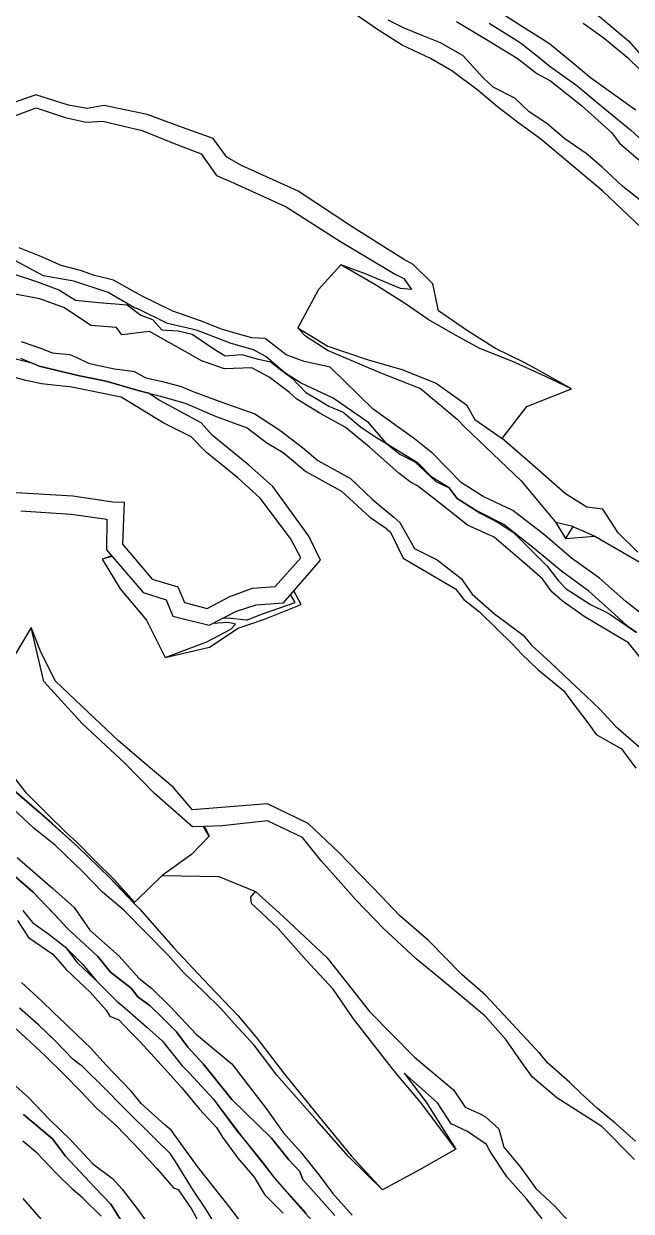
# Model space of a CAD drawing. Extents: x 102606 to 105048, y 81391 to 83586.
# Drawn here: x 102993.5 to 103200, y 82964 to 83367.5 of the extents above; entities that cross this region are included whole.
import ezdxf

# ---------------------------------------------------------------- set-up
doc = ezdxf.new("R2010")
doc.units = 0

msp = doc.modelspace()

# ---------------------------------------------------------------- linework, layer by layer
at = {"color": 32}
for points in [[(103203.748758, 83297.858447, 0), (103190.397759, 83310.63824, 0), (103175.589627, 83322.922696, 0), (103169.313436, 83328.284402, 0), (103161.365936, 83334.061347, 0), (103154.586232, 83339.286562, 0), (103147.995, 83344.779, 0), (103139.006562, 83351.474616, 0), (103131.756911, 83355.695605, 0), (103122.187447, 83360.24331, 0), (103114.065283, 83365.242871, 0), (103104.720894, 83371.802046, 0), (103092.147366, 83379.176799, 0), (103079.199015, 83385.36154, 0), (103052.177965, 83394.518304, 0)], [(103205.748, 83305.331, 0), (103197.104, 83312.137, 0), (103190.07, 83318.848, 0), (103184.736, 83323.345, 0), (103177.461, 83328.408, 0), (103171.376, 83333.532, 0), (103165.327, 83337.528, 0), (103160.407, 83342.225, 0), (103153.131, 83345.94, 0), (103149.737, 83349.046, 0), (103146.312, 83352.79, 0), (103142.792, 83356.644, 0), (103135.226, 83360.992, 0), (103128.968, 83363.532, 0), (103122.87, 83365.983, 0), (103117.416, 83368.661, 0)], [(103032.402835, 83242.836217, 0), (103021.610671, 83246.086627, 0), (103012.531765, 83247.856382, 0), (102998.817423, 83251.139606, 0), (102996.72003, 83252.018799, 0), (102986.694265, 83254.556256, 0)], [(103009.861242, 83244.04626, 0), (102999.618324, 83245.11546, 0), (102994.237982, 83246.281689, 0), (102985.123399, 83248.781185, 0)], [(102990.938586, 83208.223943, 0), (103010.276482, 83207.101251, 0), (103023.835955, 83204.987592, 0), (103027.671987, 83204.944793, 0), (103027.671987, 83204.944793, 0), (103027.083277, 83190.602634, 0), (103037.153744, 83178.800332, 0), (103045.935504, 83176.159088, 0), (103048.202713, 83170.827753, 0), (103055.901665, 83168.836259, 0), (103063.642536, 83172.818563, 0), (103071.317163, 83175.660879, 0), (103079.035193, 83176.296442, 0), (103087.702104, 83186.005291, 0), (103084.197978, 83192.625357, 0), (103073.849788, 83206.262339, 0), (103066.282428, 83213.204529, 0), (103055.607644, 83221.825922, 0), (103055.607644, 83221.825922, 0), (103050.411025, 83227.121148, 0), (103041.161429, 83231.713845, 0), (103041.161429, 83231.713845, 0), (103026.647692, 83240.588497, 0), (103009.861242, 83244.04626, 0)], [(102992.56974, 83201.968805, 0), (103009.611597, 83200.870845, 0), (103021.788544, 83199.135078, 0), (103021.788544, 83199.135078, 0), (103021.658219, 83188.728155, 0), (103034.160957, 83174.215228, 0), (103041.972017, 83171.734046, 0), (103044.255274, 83166.243669, 0), (103056.541253, 83163.098398, 0), (103065.805534, 83167.908107, 0), (103072.562431, 83170.050739, 0), (103081.788377, 83170.768715, 0), (103094.41376, 83185.189431, 0), (103090.491862, 83193.392894, 0), (103078.187735, 83210.213692, 0), (103070.007895, 83217.531307, 0), (103057.589011, 83227.674018, 0), (103057.589011, 83227.674018, 0), (103053.827329, 83231.828102, 0), (103039.524955, 83239.529946, 0), (103039.524955, 83239.529946, 0), (103035.946423, 83241.942451, 0), (103032.402835, 83242.836217, 0)], [(103023.448717, 83186.649781, 0), (103020.233, 83185.509, 0), (103026.327, 83175.491, 0), (103035.232, 83164.785, 0), (103041.658, 83152.146, 0), (103056.708597, 83155.633417, 0), (103066.378603, 83162.150754, 0)], [(103023.636863, 83186.431385, 0), (103020.233, 83185.509, 0)], [(103066.111822, 83162.019437, 0), (103075.374536, 83165.171342, 0), (103087.827699, 83170.151763, 0), (103085.287251, 83174.76513, 0)], [(103069.224451, 83164.849371, 0), (103074.735, 83166.931, 0), (103085.804, 83170.797, 0), (103084.177423, 83173.497484, 0)], [(103069.224451, 83164.849371, 0), (103062.976513, 83165.52512, 0), (103060.877733, 83165.349756, 0)], [(103041.658, 83152.146, 0), (103055.821, 83157.444, 0), (103063.939929, 83161.72311, 0), (103065.565, 83163.467, 0), (103063.083559, 83164.079285, 0), (103057.796619, 83163.750143, 0)], [(102993.289166, 83066.217924, 0), (102996.538, 83062.067, 0), (103002.029, 83058.085, 0), (103007.78, 83053.746, 0), (103011.602936, 83048.585923, 0), (103018.158643, 83042.408627, 0), (103025.155669, 83035.391695, 0), (103028.781201, 83032.349975, 0), (103035.293913, 83026.660242, 0), (103040.661982, 83021.78018, 0), (103041.945041, 83020.197742, 0), (103047.442948, 83013.451661, 0), (103049.92377, 83010.931745, 0), (103057.958381, 83002.231046, 0), (103066.161942, 82990.999303, 0), (103067.891912, 82989.037918, 0), (103078.929394, 82975.175444, 0), (103087.688534, 82965.015014, 0), (103097.733612, 82953.786975, 0)], [(102991.42, 83062.79, 0), (102995.12, 83057.01, 0), (103003.38, 83051.36, 0), (103007.96, 83046.18, 0), (103012.31, 83042.06, 0), (103016.12, 83038.46, 0), (103021.55, 83032.31, 0), (103022.86, 83030.33, 0), (103025.85, 83029.07, 0), (103030.15, 83024.49, 0), (103033.12, 83021.51, 0), (103041.46, 83012.36, 0), (103047.26, 83005.9, 0), (103053.18, 82998.8, 0), (103059.06, 82992.44, 0), (103061.12, 82989.19, 0), (103066.29, 82982.06, 0), (103071.84, 82975.53, 0), (103075.38, 82969.7, 0), (103081.72, 82963.34, 0)], [(103001.143399, 82959.369839, 0), (102993.404827, 82968.324324, 0)]]:
    msp.add_polyline3d(points, dxfattribs=at)
at = {"color": 3}
for points in [[(103201.540023, 83338.156171, 0), (103199.794, 83339.404, 0), (103186.206, 83349.095, 0), (103180.662, 83353.765, 0), (103172.213, 83360.637, 0), (103163.103, 83366.441, 0), (103155.812, 83371.078, 0)], [(103151.716655, 83367.694281, 0), (103161.671585, 83361.475805, 0), (103162.736504, 83360.81059, 0), (103167.604238, 83356.887265, 0), (103172.447036, 83352.950047, 0), (103181.544141, 83346.464689, 0), (103189.805233, 83339.59304, 0), (103199.745154, 83331.418143, 0), (103208.161944, 83323.692269, 0)], [(102990.322, 83282.4, 0), (102997.872, 83279.889, 0), (103005.437, 83277.011, 0), (103011.135, 83273.604, 0), (103019.04, 83272.736, 0), (103028.665, 83271.997, 0), (103033.39, 83268.486, 0), (103037.358, 83266.937, 0), (103040.424, 83263.529, 0), (103046.052, 83263.175, 0), (103050.834, 83261.997, 0), (103058.499, 83256.77, 0), (103062.027, 83254.584, 0), (103067.69, 83255.122, 0), (103072.774, 83253.66, 0), (103077.515, 83252.57, 0), (103080.437, 83250.21, 0), (103084.799, 83247.07, 0), (103089.469, 83242.195, 0), (103094.251, 83239.353, 0), (103097.23, 83237.557, 0), (103102.147, 83235.453, 0), (103107.972, 83230.506, 0), (103112.854, 83227.185, 0), (103116.807, 83224.874, 0), (103121.317, 83221.22, 0), (103126.435, 83218.573, 0), (103130.081, 83215.191, 0), (103133.635, 83211.971, 0), (103138.083, 83209.774, 0), (103140.821649, 83206.1618, 0), (103148.666, 83201.216, 0), (103154.775, 83198.011, 0), (103160.002, 83194.578, 0), (103165.046, 83189.505, 0), (103171.454, 83183.119, 0), (103175.298, 83178.218, 0), (103177.947, 83175.476, 0), (103186.206, 83170.165, 0), (103191.731306, 83167.433635, 0), (103192.698275, 83166.916498, 0), (103201.804989, 83160.684936, 0)], [(103204.114911, 83150.943808, 0), (103199.061071, 83157.111897, 0), (103183.973129, 83166.09095, 0), (103176.558928, 83171.348499, 0), (103173.033571, 83174.410895, 0), (103169.825979, 83178.816323, 0), (103162.93732, 83184.846405, 0), (103153.397949, 83193.009675, 0), (103144.313589, 83197.091958, 0), (103134.452537, 83204.966023, 0), (103127.351837, 83210.504156, 0), (103124.964302, 83211.770531, 0), (103121.027939, 83214.764131, 0), (103110.896516, 83223.750112, 0), (103102.836413, 83230.378473, 0), (103094.546946, 83234.912734, 0), (103086.370419, 83239.935709, 0), (103083.87598, 83242.221995, 0), (103076.973834, 83247.434595, 0), (103071.092082, 83250.559099, 0), (103061.784835, 83250.259397, 0), (103053.957536, 83252.971229, 0), (103050.241782, 83255.089031, 0), (103036.317303, 83262.910792, 0), (103036.317303, 83262.910792, 0), (103026.936576, 83261.819896, 0), (103025.051694, 83264.260606, 0), (103016.405025, 83264.993569, 0), (103007.356258, 83270.960248, 0), (102999.033222, 83274.021123, 0), (102988.154038, 83276.09152, 0)], [(102985.362658, 83111.106866, 0), (102998.768201, 83099.640181, 0), (103012.066432, 83087.698016, 0), (103022.814339, 83077.330212, 0), (103030.96761, 83068.72108, 0), (103031.220435, 83068.995667, 0), (103032.211, 83069.933, 0), (103040.585, 83078.064, 0), (103059.811955, 83077.783089, 0), (103072.301118, 83072.673759, 0), (103081.681163, 83064.148557, 0), (103096.645474, 83050.146562, 0), (103111.061924, 83031.856469, 0), (103126.335886, 83016.332168, 0), (103139.63362, 83005.258877, 0), (103143.609674, 82999.366969, 0), (103148.625081, 82997.130111, 0), (103150.526657, 82996.094636, 0), (103155.041398, 82992.002269, 0), (103156.734324, 82985.778785, 0), (103162.333566, 82978.977116, 0), (103167.575587, 82971.751433, 0), (103174.08564, 82965.702891, 0), (103179.646547, 82959.567278, 0)], [(103169.780674, 82961.450821, 0), (103164.462766, 82968.167593, 0), (103157.871381, 82975.527008, 0), (103152.084698, 82984.287285, 0), (103150.787, 82986.72, 0), (103144.34188, 82991.126719, 0), (103138.845641, 82993.691826, 0), (103134.172075, 83000.868648, 0), (103122.859207, 83010.951826, 0), (103122.859207, 83010.951826, 0), (103130.3448, 83001.057231, 0), (103140.427, 82985.084, 0), (103128.062, 82978.123, 0), (103115.421, 82971.294, 0), (103103.944, 82982.598, 0), (103093.052, 82994.906, 0), (103079.433, 83010.332, 0), (103077.200819, 83013.447728, 0), (103071.854614, 83020.384368, 0), (103065.041788, 83027.792219, 0), (103060.522, 83032.895, 0), (103054.496, 83038.738, 0), (103047.961, 83044.976, 0), (103042.625, 83050.959, 0), (103027.657, 83066.179, 0), (103020.309, 83072.414, 0), (103013.783, 83079.184, 0), (103004.288, 83088.22, 0), (102996.927, 83094.159, 0), (102988.378, 83102.229, 0)], [(103121.0776, 83009.821093, 0), (103118.582792, 83012.79654, 0), (103105.606791, 83029.415514, 0), (103098.707415, 83039.441737, 0), (103089.58392, 83049.25123, 0), (103079.977521, 83060.055503, 0), (103072.298351, 83067.287961, 0), (103070.986836, 83068.523182, 0), (103070.736773, 83070.666642, 0), (103072.301118, 83072.673759, 0)], [(103030.96761, 83068.72108, 0), (103032.969143, 83066.607639, 0), (103044.4124, 83053.584451, 0), (103054.402639, 83042.938753, 0), (103066.440957, 83030.379935, 0), (103072.888878, 83022.660166, 0), (103082.193154, 83010.627892, 0), (103092.331273, 82997.958481, 0), (103104.800219, 82982.83193, 0), (103115.421, 82971.294, 0)], [(103058.647, 82959.61, 0), (103055.059, 82965.305, 0), (103051.142, 82971.187, 0), (103045.169744, 82980.91983, 0), (103043.341484, 82983.584849, 0), (103038.578, 82988.213, 0), (103027.616456, 82999.170933, 0), (103020.635253, 83006.140551, 0), (103013.489061, 83013.18598, 0), (103010.234307, 83015.617119, 0), (103004.535221, 83021.574367, 0), (102998.654216, 83027.265344, 0), (102992.141171, 83033.003265, 0)], [(102986.975, 83029.443, 0), (102994.189, 83023.071, 0), (103000.964, 83016.651, 0), (103007.197, 83010.563, 0), (103012.955, 83004.646, 0), (103018.319, 82999.02, 0), (103025.083, 82992.988, 0), (103033.147, 82984.606, 0), (103038.677, 82978.624, 0), (103044.438, 82971.909, 0), (103046.013872, 82971.345108, 0), (103050.671289, 82964.555043, 0), (103054.00038, 82958.477617, 0)], [(103140.427, 82985.084, 0), (103128.413295, 83001.072133, 0), (103121.0776, 83009.821093, 0)]]:
    msp.add_polyline3d(points, dxfattribs=at)
at = {"color": 5}
for points in [[(103188.575511, 83370.526506, 0), (103199.034064, 83361.664994, 0), (103206.328723, 83353.442438, 0)], [(103206.325859, 83348.683673, 0), (103199.144311, 83355.540382, 0), (103190.325443, 83362.855669, 0), (103183.624593, 83367.576358, 0)], [(103203.979, 83166.608, 0), (103198.200991, 83171.210458, 0), (103189.17515, 83179.115082, 0), (103179.738265, 83185.942752, 0), (103170.667095, 83193.741734, 0), (103159.733614, 83202.083972, 0), (103149.741808, 83206.845317, 0), (103142.279686, 83211.520321, 0), (103132.564, 83221.49, 0), (103126.321, 83226.442, 0), (103112.276, 83236.556, 0), (103097.741, 83250.763, 0), (103088.829, 83252.763, 0), (103082.708, 83255.015, 0), (103075.624, 83260.489, 0), (103071.029, 83260.748, 0), (103065.452, 83262.395, 0), (103060.759, 83263.68, 0), (103053.566, 83266.504, 0), (103044.248757, 83269.768512, 0), (103033.534616, 83275.042659, 0), (103024.078256, 83280.374623, 0), (103017.571, 83281.881, 0), (103012.847, 83283.673, 0), (103006.211, 83285.356, 0), (102999.336, 83288.406, 0), (102992.013, 83291.349, 0)], [(103201.804989, 83160.684936, 0), (103198.893615, 83162.677137, 0), (103194.274473, 83166.885231, 0), (103185.60706, 83174.726065, 0), (103176.294353, 83181.51348, 0), (103167.013581, 83189.203973, 0), (103156.670494, 83197.293836, 0), (103147.096558, 83202.20659, 0), (103140.821649, 83206.1618, 0), (103138.083, 83209.774, 0), (103132.596, 83213.153, 0), (103132.000927, 83213.654701, 0), (103127.615023, 83218.214613, 0), (103117.359398, 83224.426448, 0), (103116.940708, 83224.76567, 0), (103110.85269, 83231.862564, 0), (103098.760699, 83240.312113, 0), (103087.875566, 83245.380334, 0), (103082.986918, 83248.374433, 0), (103081.564925, 83249.39806, 0), (103075.825581, 83254.389367, 0), (103071.599043, 83256.718134, 0), (103064.09578, 83258.853081, 0), (103052.281223, 83263.381256, 0), (103042.411858, 83265.657538, 0), (103032.37712, 83270.654969, 0), (103031.172399, 83270.974371, 0), (103022.200476, 83276.183841, 0), (103010.536392, 83280.018918, 0), (103000.303593, 83281.792718, 0), (102990.509286, 83287.01407, 0)], [(102991.332994, 83084.21303, 0), (103003.388566, 83073.64864, 0), (103010.676187, 83067.145423, 0), (103013.495515, 83063.146875, 0), (103016.054135, 83059.518078, 0), (103025.960637, 83050.697109, 0), (103032.64102, 83043.134127, 0), (103037.084036, 83039.679724, 0), (103043.227499, 83033.702863, 0), (103052.204767, 83024.089911, 0), (103058.411105, 83018.931926, 0), (103064.28552, 83014.055141, 0), (103067.225512, 83010.287375, 0), (103075.89366, 82998.884569, 0), (103081.663826, 82990.711439, 0), (103087.572688, 82984.151088, 0), (103093.914357, 82976.199729, 0), (103098.426698, 82970.096887, 0), (103105.123536, 82962.697605, 0)], [(102989.848, 83078.374, 0), (102996.741, 83072.428, 0), (103005.974, 83062.748, 0), (103008.55, 83059.914, 0), (103012.926, 83055.903, 0), (103018.764, 83050.59, 0), (103023.046, 83045.241, 0), (103030.048, 83039.748, 0), (103032.319, 83036.876, 0), (103036.502, 83033.787, 0), (103040.87, 83029.623, 0), (103045.417, 83024.94, 0), (103049.35, 83019.766, 0), (103054.523, 83014.092, 0), (103064.306506, 83002.020758, 0), (103077.698466, 82988.842147, 0), (103083.669822, 82981.474514, 0), (103087.358741, 82977.484978, 0), (103088.445537, 82974.746865, 0), (103099.232428, 82962.563457, 0)], [(102987.58497, 83009.418379, 0), (102995.111064, 83002.611972, 0), (103002.219395, 82995.324664, 0), (103009.626873, 82988.083635, 0), (103017.036784, 82980.131436, 0), (103023.667358, 82975.087368, 0), (103026.994375, 82971.454233, 0), (103031.849779, 82965.170485, 0), (103038.519154, 82956.028163, 0)], [(103027.391988, 82959.694978, 0), (103023.138532, 82966.371785, 0), (103017.58117, 82972.138201, 0), (103007.685443, 82982.758742, 0), (103003.345514, 82988.606013, 0), (102993.451037, 82996.872395, 0)]]:
    msp.add_polyline3d(points, dxfattribs=at)
at = {"color": 40}
for points in [[(103140.648036, 83368.23369, 0), (103150.797586, 83362.110235, 0), (103161.204193, 83355.799405, 0), (103167.945115, 83350.514939, 0), (103172.545311, 83348.031206, 0), (103183.128753, 83339.684798, 0), (103193.344192, 83330.562684, 0), (103196.057306, 83326.926738, 0), (103206.287812, 83318.044315, 0)], [(103151.716655, 83367.694281, 0), (103161.671585, 83361.475805, 0), (103162.736504, 83360.81059, 0), (103167.604238, 83356.887265, 0), (103172.447036, 83352.950047, 0), (103181.544141, 83346.464689, 0), (103189.805233, 83339.59304, 0), (103199.745154, 83331.418143, 0), (103208.161944, 83323.692269, 0)], [(102992.623, 83259.533, 0), (102999.633, 83257.148, 0), (103003.242021, 83255.65082, 0), (103009.147989, 83255.066047, 0), (103011.384, 83254.139, 0), (103015.552, 83252.143, 0), (103019.031, 83251.381, 0), (103024.429813, 83250.170687, 0), (103030.645283, 83249.38984, 0), (103031.050294, 83249.294169, 0), (103035.00063, 83247.143235, 0), (103040.687, 83245.971, 0), (103047.070455, 83244.220675, 0), (103050.78, 83242.68, 0), (103060.876148, 83238.886973, 0), (103072.098914, 83234.906454, 0), (103080.584315, 83229.363024, 0), (103088.3084, 83223.488735, 0), (103093.490619, 83219.128842, 0), (103104.579859, 83212.940972, 0), (103111.981228, 83205.944239, 0), (103119.275038, 83199.772397, 0), (103121.373082, 83198.037785, 0), (103126.316489, 83189.134201, 0), (103134.008798, 83185.270966, 0), (103142.189465, 83179.021619, 0), (103145.974296, 83173.712004, 0), (103153.484282, 83167.011352, 0), (103163.243868, 83159.742603, 0), (103166.164477, 83156.316583, 0), (103172.630492, 83150.330338, 0), (103179.217107, 83144.104771, 0), (103184.575369, 83139.075939, 0), (103189.284174, 83134.546476, 0), (103194.652149, 83128.77411, 0), (103206.01, 83118.918, 0)], [(102992.45935, 83253.804807, 0), (102996.72003, 83252.018799, 0), (102998.817423, 83251.139606, 0), (103012.531765, 83247.856382, 0), (103021.610671, 83246.086627, 0), (103032.402835, 83242.836217, 0), (103035.946423, 83241.942451, 0), (103040.02276, 83240.914316, 0), (103048.444633, 83238.603929, 0), (103058.93466, 83233.994648, 0), (103069.53558, 83230.226053, 0), (103076.191864, 83225.054234, 0), (103081.72731, 83221.810501, 0), (103089.44926, 83215.295269, 0), (103101.498649, 83208.665386, 0), (103111.128109, 83199.768291, 0), (103116.487658, 83196.175694, 0), (103118.169867, 83194.676086, 0), (103122.533894, 83185.856914, 0), (103140.322566, 83175.457393, 0), (103143.140892, 83171.812414, 0), (103148.460942, 83167.617659, 0), (103159.768277, 83156.582106, 0), (103162.748424, 83153.42554, 0), (103168.297211, 83148.024406, 0), (103177.026017, 83140.943808, 0), (103179.533224, 83137.524268, 0), (103185.599689, 83129.517031, 0), (103188.088145, 83126.033193, 0), (103196.721765, 83121.165951, 0), (103201.552626, 83114.590324, 0)], [(103201.468748, 82987.830506, 0), (103194.451224, 82994.083858, 0), (103188.586134, 82998.956417, 0), (103183.230983, 83003.810254, 0), (103179.159221, 83007.710573, 0), (103171.515733, 83014.39118, 0), (103168.693146, 83017.911469, 0), (103168.942763, 83017.644364, 0), (103150.513666, 83037.364564, 0), (103142.415569, 83044.420223, 0), (103131.069078, 83056.035688, 0), (103121.230117, 83064.501815, 0), (103115.256307, 83070.835504, 0), (103100.616502, 83085.850582, 0), (103090.233635, 83095.731781, 0), (103076.358374, 83102.37337, 0), (103066.398579, 83101.588791, 0), (103050.90604, 83100.431061, 0), (103044.313932, 83108.030822, 0), (103035.113492, 83115.80818, 0), (103025.724875, 83123.883171, 0), (103015.548999, 83133.428492, 0), (103004.231883, 83144.194809, 0), (102999.227342, 83154.349507, 0), (102996.087, 83162.353, 0), (102989.728879, 83151.706196, 0)], [(103054.653721, 83094.749976, 0), (103050.897475, 83094.633862, 0), (103038.040376, 83105.981616, 0), (103027.944856, 83116.250772, 0), (103013.409564, 83129.756394, 0), (103000.345117, 83143.942388, 0), (102996.087, 83162.353, 0)], [(103031.220435, 83068.995667, 0), (103024.441325, 83076.593212, 0), (103017.740772, 83083.175001, 0), (103011.634045, 83089.392651, 0), (103008.342615, 83092.385126, 0), (103001.323437, 83099.208908, 0), (102994.469225, 83106.029297, 0), (102988.675179, 83113.486825, 0), (102977.291986, 83124.570886, 0), (102967.161125, 83135.738402, 0)], [(103201.167, 82981.632, 0), (103190.04, 82992.753, 0), (103174.687431, 83002.535646, 0), (103166.441605, 83009.527941, 0), (103163.43295, 83013.693814, 0), (103157.358, 83022.361, 0), (103150.231, 83030.4, 0), (103143.357, 83036.128, 0), (103135.068, 83043.047, 0), (103126.869, 83049.787, 0), (103115.667, 83060.189, 0), (103106.457, 83069.752, 0), (103101.341, 83075.611, 0), (103094.665, 83083.043, 0), (103088.274284, 83091.013717, 0), (103076.40642, 83096.687988, 0), (103060.932127, 83094.944055, 0), (103055.001461, 83094.760725, 0), (103056.551, 83091.434, 0), (103050.549, 83085.154, 0), (103040.585, 83078.064, 0), (103032.211, 83069.933, 0), (103031.220435, 83068.995667, 0), (103022.814339, 83077.330212, 0), (103012.066432, 83087.698016, 0), (103003.273231, 83095.594544, 0), (102998.768201, 83099.640181, 0), (102985.362658, 83111.106866, 0)], [(103056.551, 83091.434, 0), (103054.653721, 83094.749976, 0)], [(103070.375827, 82956.336243, 0), (103063.343688, 82965.620457, 0), (103052.911408, 82978.780938, 0), (103043.676667, 82991.501583, 0), (103041.601324, 82993.205489, 0), (103033.460158, 83000.572742, 0), (103030.151322, 83004.654364, 0), (103021.603948, 83013.673396, 0), (103016.260564, 83019.466545, 0), (103011.575167, 83023.95251, 0), (103007.738118, 83027.626237, 0), (103003.619183, 83031.56985, 0), (102999.660802, 83035.408583, 0), (102992.814295, 83041.686211, 0)], [(103058.647, 82959.61, 0), (103055.059, 82965.305, 0), (103051.142, 82971.187, 0), (103045.169744, 82980.91983, 0), (103043.341484, 82983.584849, 0), (103038.578, 82988.213, 0), (103027.616456, 82999.170932, 0), (103020.635253, 83006.140551, 0), (103013.489061, 83013.18598, 0), (103011.794648, 83014.451622, 0), (103010.234307, 83015.617119, 0), (103004.535221, 83021.574367, 0), (103003.643282, 83022.437485, 0), (102998.654216, 83027.265344, 0), (102992.141171, 83033.003265, 0)]]:
    msp.add_polyline3d(points, dxfattribs=at)
at = {"color": 6}
for points in [[(103202.28847, 83187.889871, 0), (103195.570031, 83194.458569, 0), (103190.375474, 83202.542922, 0), (103184.957909, 83203.225837, 0), (103177.693977, 83207.698166, 0), (103167.306134, 83216.802199, 0), (103156.093, 83226.561, 0), (103164.508, 83237.429, 0), (103179.744, 83243.445, 0), (103167.813, 83250.148, 0), (103163.669, 83252.428, 0), (103153.827, 83257.167, 0), (103144.003, 83263.335, 0), (103134.484665, 83269.890888, 0), (103132.621247, 83279.119679, 0), (103125.89788, 83285.662201, 0), (103122.598328, 83287.481993, 0), (103105.146853, 83298.459187, 0), (103086.784898, 83310.580442, 0), (103067.552845, 83319.255638, 0), (103062.516444, 83322.120619, 0), (103062.516444, 83322.120619, 0), (103057.979058, 83328.533991, 0), (103046.269907, 83332.652636, 0), (103035.531281, 83336.609705, 0), (103020.912875, 83339.678379, 0), (103015.086842, 83338.697259, 0), (103008.813785, 83339.792166, 0), (102997.632349, 83343.330546, 0), (102986.765869, 83339.463347, 0)], [(102985.995083, 83334.46405, 0), (102997.72219, 83338.916328, 0), (103007.65592, 83335.600704, 0), (103014.73519, 83334.040692, 0), (103020.458998, 83334.419865, 0), (103033.776022, 83331.184287, 0), (103044.0509, 83326.991373, 0), (103053.896119, 83323.289308, 0), (103059.052284, 83315.872415, 0), (103059.052284, 83315.872415, 0), (103063.861517, 83313.871488, 0), (103082.772054, 83305.215896, 0), (103101.215398, 83293.529436, 0), (103119.833061, 83282.382275, 0), (103122.738813, 83280.96342, 0), (103125.337117, 83277.15496, 0), (103121.582707, 83277.570332, 0), (103109.396545, 83282.578444, 0), (103101.286, 83285.613, 0), (103093.754, 83277.177, 0), (103086.653, 83264.177, 0), (103088.928133, 83261.702777, 0), (103096.95814, 83256.402019, 0), (103114.591043, 83248.947828, 0), (103128.386614, 83243.560564, 0), (103140.86593, 83233.176016, 0), (103143.32052, 83230.570796, 0), (103162.612149, 83212.129355, 0), (103174.39, 83197.98, 0), (103177.7, 83192.53, 0), (103187.62, 83193.38, 0), (103203.550608, 83184.200153, 0)], [(103131.027, 83266.935, 0), (103123.297, 83272.308, 0), (103112.841, 83278.863, 0), (103101.286, 83285.613, 0)], [(103179.744, 83243.445, 0), (103169.124, 83248.382, 0), (103159.481, 83252.823, 0), (103148.592, 83257.128, 0), (103140.24, 83261.668, 0), (103131.027, 83266.935, 0)], [(103086.653, 83264.177, 0), (103096.914, 83257.897, 0), (103110.312, 83253.429, 0), (103121.993, 83250.017, 0), (103133.758, 83245.311, 0), (103143.978, 83237.951, 0), (103146.884, 83232.996, 0), (103156.093, 83226.561, 0)], [(103180.13, 83196.62, 0), (103174.39, 83197.98, 0)], [(103180.13, 83196.62, 0), (103177.7, 83192.53, 0)], [(103180.13, 83196.62, 0), (103187.62, 83193.38, 0)], [(103099.232428, 82962.563457, 0), (103088.445537, 82974.746865, 0), (103087.358741, 82977.484978, 0), (103083.669822, 82981.474514, 0), (103077.698466, 82988.842147, 0), (103064.306506, 83002.020758, 0), (103054.523, 83014.092, 0), (103049.35, 83019.766, 0), (103045.417, 83024.94, 0), (103040.87, 83029.623, 0), (103036.502, 83033.787, 0), (103032.319, 83036.876, 0), (103030.048, 83039.748, 0), (103023.046, 83045.241, 0), (103018.764, 83050.59, 0), (103012.926, 83055.903, 0), (103008.55, 83059.914, 0), (103004.344, 83064.444, 0), (102996.741, 83072.428, 0), (102989.848, 83078.374, 0)], [(102993.289166, 83066.217924, 0), (102996.538, 83062.067, 0), (103002.029, 83058.085, 0), (103007.78, 83053.746, 0), (103013.466, 83048.003, 0), (103018.158643, 83042.408627, 0), (103025.155669, 83035.391695, 0), (103028.781201, 83032.349975, 0), (103035.293913, 83026.660242, 0), (103040.661982, 83021.78018, 0), (103047.442948, 83013.451661, 0), (103049.92377, 83010.931745, 0), (103057.958381, 83002.231046, 0), (103067.891912, 82989.037918, 0), (103075.189239, 82980.099035, 0), (103078.929394, 82975.175444, 0), (103089.495704, 82963.374288, 0)], [(102993.451037, 82996.872395, 0), (103003.345514, 82988.606013, 0), (103007.685443, 82982.758742, 0), (103017.58117, 82972.138201, 0), (103023.138532, 82966.371785, 0), (103027.391988, 82959.694978, 0)], [(103019.897142, 82962.268959, 0), (103013.633088, 82968.396911, 0), (103010.129863, 82971.465095, 0), (103004.564405, 82976.967639, 0), (102998.120263, 82983.707272, 0), (102993.194176, 82987.828807, 0)]]:
    msp.add_polyline3d(points, dxfattribs=at)

doc.saveas('drawing.dxf')
